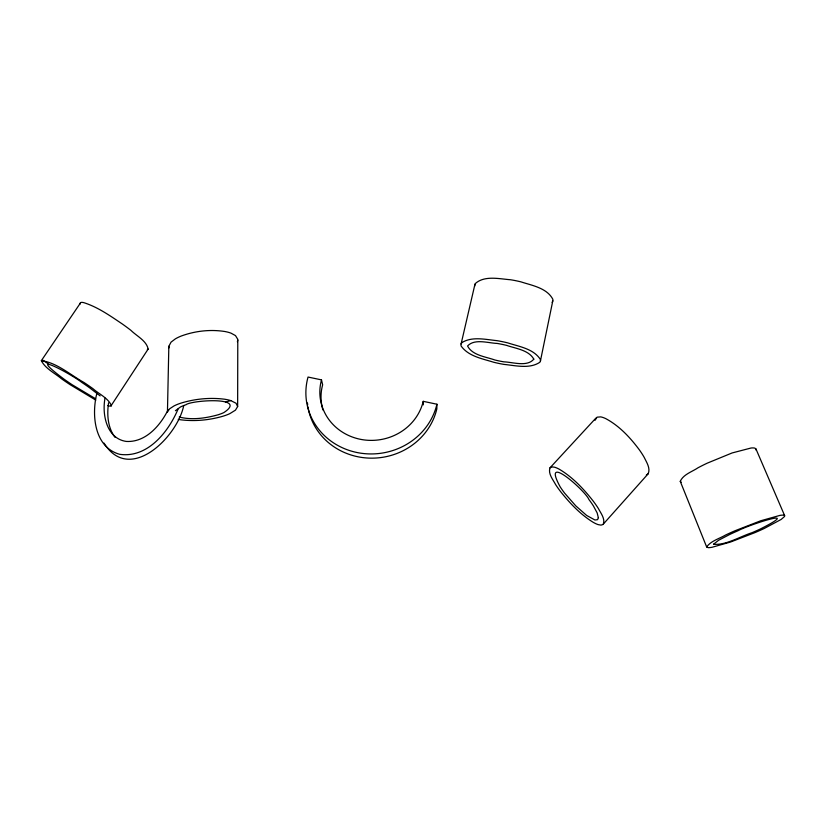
<?xml version="1.0" encoding="UTF-8"?>
<svg xmlns="http://www.w3.org/2000/svg" width="826" height="826" viewBox="0 0 826 826"><rect width="100%" height="100%" fill="white"/><g stroke="black" fill="none" stroke-linecap="round" stroke-linejoin="round"><path stroke-width="1.24" d="M178.199 419.35A21.538 6.03 0.6 0 0 181.627 419.907C195.607 421.487 209.918 420.073 223.402 416.087A61.63 17.687 0.9 0 0 229.896 413.609L235.482 410.13L237.64 406.537L237.785 339.321L235.482 335.593L231.063 333.177A21.579 7.351 0.9 0 0 224.641 331.474C210.289 329.264 195.339 330.937 181.689 335.862A58.119 19.328 0.7 0 0 175.38 338.856L171.054 342.14L168.834 346.3L167.441 412.35M168.834 346.3L168.969 347.88M436.923 404.224A66.369 62.084 -7.1 0 1 356.625 452.441A66.369 62.084 -7.1 0 1 308.036 377.048L321.49 379.877A52.399 49.013 -7.1 0 0 359.899 439.205A52.399 49.013 -7.1 0 0 423.242 401.333L436.923 404.224L436.83 408.911A65.646 61.506 -7.2 0 1 370.668 458.151A65.646 61.506 -7.2 0 1 307.974 406.97M107.7 405.535A21.548 3.211 31.2 0 0 110.798 406.155L148.133 349.088C146.646 340.777 136.6 336.027 130.911 330.348A58.532 11.543 32.1 0 0 122.454 324.081C110.25 315.883 97.922 307.117 83.777 302.636A21.744 4.388 32.2 0 0 80.752 302.543L41.331 360.683C45.409 368.675 54.733 373.073 61.465 378.752A61.64 9.437 31.3 0 0 70.034 384.617L95.795 400.104M706.653 546.946C710.928 540.896 719.291 538.728 725.538 535.042A61.31 8.466 -20.1 0 1 735.057 530.736L760.746 520.762L779.909 515.403A22.767 3.232 -20.2 0 1 783.657 515.176L784.524 515.496L784.535 516.498L781.21 519.409L764.205 528.495A63.344 9.158 -20 0 1 754.861 532.656L730.473 542.052L712.074 547.266A22.147 3.108 -19.9 0 1 708.14 547.638L706.653 546.946L680.252 481.331C683.267 474.434 692.054 471.801 697.991 467.795A60.061 11.502 -20.8 0 1 707.17 463.19L732.125 452.947L751.02 448.022A22.292 4.378 -20.9 0 1 754.83 448.126L755.986 449.003L784.7 515.765M108.567 402.861C106.843 414.518 107.669 427.517 114.948 437.274M105.026 398.101C101.846 414.528 106.668 438.637 126.295 441.435C145.696 442.56 160.44 425.493 168.246 409.52M237.805 340.136L237.382 341.778M80.132 303.121L80.101 304.092M540.421 361.014L552.79 300.86M595.04 420.3L597.074 417.171L600.657 416.882A21.755 7.217 41.6 0 1 605.778 418.637C619.417 425.917 630.217 437.594 639.365 449.86A58.636 18.915 41.8 0 1 644.208 457.387C646.552 462.281 650.682 468.28 648.142 473.814L602.939 524.52L601.018 525.119L598.189 524.624A21.806 5.896 41.8 0 1 593.223 522.331C580.461 514.464 569.981 503.406 560.709 491.749A62.373 17.367 41.7 0 1 555.619 484.583C553.007 479.607 547.896 473.763 549.992 467.846L595.918 418.07M97.055 392.608C91.273 414.342 94.092 447.31 119.76 454.331C147.503 458.244 168.494 431.977 178.096 408.994M755.924 449.953L755.986 449.003M461.104 343.926L474.929 284.35M183.682 405.803C177.198 437.13 129.496 484.397 104.004 443.077M167.595 411.647L169.691 408.756L174.079 405.896A59.142 16.644 0.1 0 1 180.502 403.264C194.554 398.886 209.608 397.378 224.238 399.165A21.961 6.34 0.3 0 1 230.774 400.6L236.05 403.243L237.64 406.537M111.51 405.886C108.485 398.194 98.924 394.023 92.842 388.592A59.544 8.704 31.3 0 0 84.046 382.521C70.458 374.942 56.746 362.562 41.331 360.683M603.362 524.066C605.272 518.583 600.75 513.153 598.365 508.496A59.503 16.045 42.3 0 0 593.223 501.103C583.631 488.889 572.717 477.221 559.264 469.22A22.095 6.123 42.2 0 0 554.339 467.155L551.675 466.927L549.992 467.846M175.401 410.718L180.45 406.981A52.1 14.661 0.1 0 1 186.118 404.678C190.992 400.29 248.843 396.046 223.867 412.577A54.299 15.58 0.9 0 1 218.147 414.776C205.612 418.245 191.973 420.3 179.201 417.016M648.142 473.814L646.335 475.033M148.133 349.088L147.327 349.512M225.467 402.035L230.774 400.6M100.142 395.912L89.538 387.755A52.451 7.661 31.3 0 0 81.815 382.417C69.807 373.063 23.128 348.655 64.552 379.537A54.299 8.312 31.3 0 0 72.13 384.72L95.589 398.731M681.233 482.239L680.252 481.331M42.983 360.27L48.734 364.225M321.49 379.877L322.646 384.802A51.821 48.548 -7.2 0 0 322.925 409.954M423.242 401.333L423.284 404.874M307.685 404.967A65.646 61.506 -7.2 0 1 307.458 402.964M552.098 302.347A20.227 8.704 11.5 0 0 552.821 299.239C546.884 287.933 531.996 285.466 520.824 281.831A54.764 23.097 12 0 0 510.416 279.735C499.1 278.889 484.501 275.244 475.249 283.607A20.123 8.673 12.4 0 0 474.795 285.941M598.344 517.665L597.59 519.668L594.957 519.998L586.667 515.465L575.836 505.925L564.685 493.225A54.939 15.291 41.7 0 1 560.193 486.886C540.638 451.037 585.562 490.933 588.928 499.524A52.42 14.135 42.3 0 1 593.46 506.008L597.146 512.894L598.344 517.665M533.813 359.155C527.174 367.157 513.008 362.16 503.85 361.84A51.398 20.103 12.1 0 1 494.867 359.991C485.729 356.708 472.338 355.428 467.568 345.991C474.527 338.402 488.042 343.079 497.211 343.44A49.168 18.389 12.2 0 1 506.503 345.351C515.713 348.572 528.661 349.945 533.813 359.155M713.519 544.262C725.847 545.428 739.889 536.601 752.073 532.677A55.807 8.074 -20 0 0 760.323 529.001C805.123 506.348 748.108 525.119 738.041 530.726A54.01 7.455 -20.1 0 0 729.668 534.505L718.527 540.297L713.519 544.262M461.879 342.614L461.404 343.255A20.516 7.847 12.6 0 0 461.207 346.135C468.528 356.388 482.58 358.742 493.917 362.315A58.347 22.829 12.1 0 0 504.056 364.411C515.6 365.526 529.414 369.16 539.75 362.335A20.619 7.868 11.8 0 0 540.41 359.527C533.648 348.696 518.883 346.538 507.567 342.831A55.807 20.877 12.2 0 0 496.953 340.653C485.585 339.538 472.183 336.182 461.879 342.614"/></g></svg>
